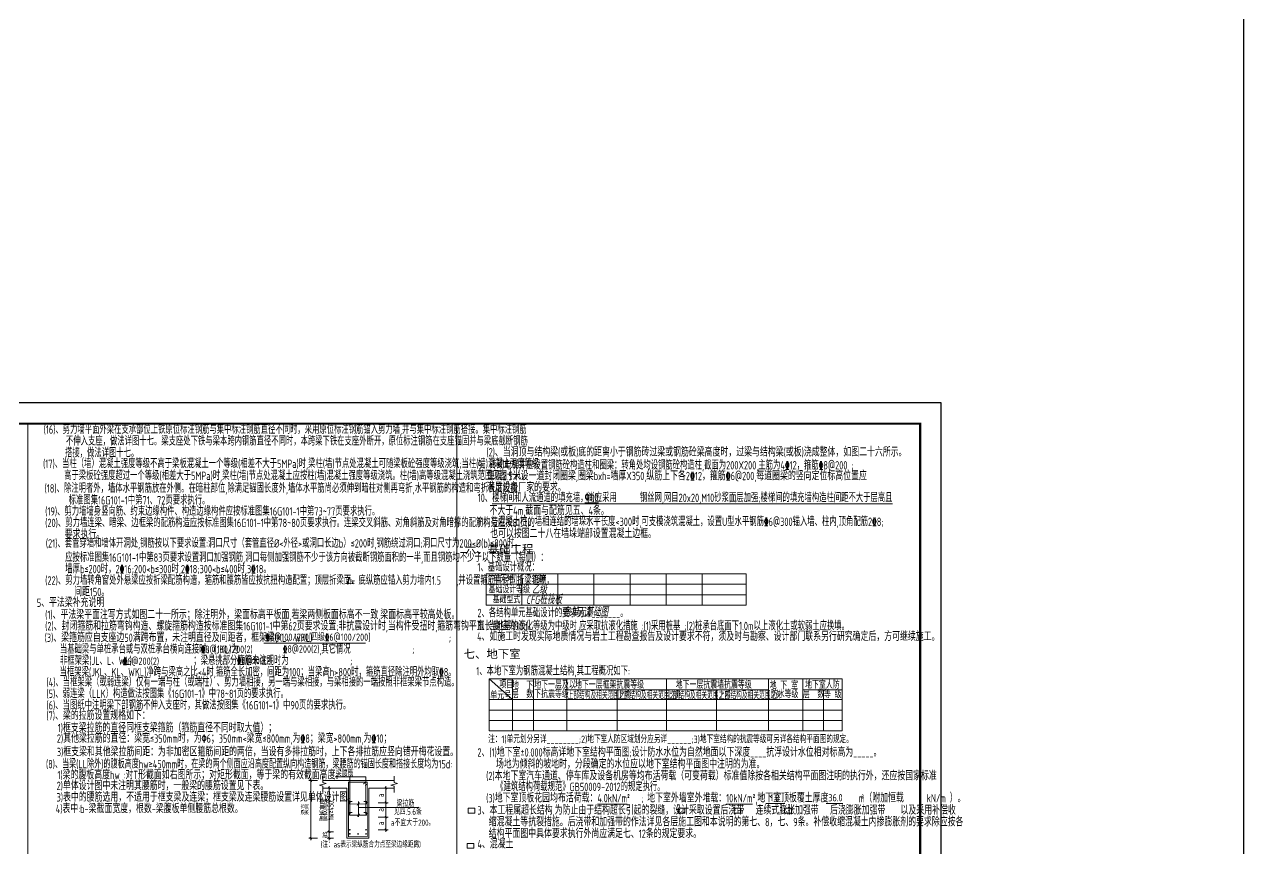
# Model space of a CAD drawing. Extents: x 5874492 to 7194610, y -939842 to -279257.
# Drawn here: x 5966118 to 6024492, y -561675 to -522238 of the extents above; entities that cross this region are included whole.
import ezdxf
from ezdxf.enums import TextEntityAlignment as Align

# ---------------------------------------------------------------- set-up
doc = ezdxf.new("R2010")
doc.units = 0
doc.header["$LTSCALE"] = 1000
doc.layers.add('$AUDIT_BAD_LAYER3', color=7, linetype='Continuous')
doc.layers.add('Y-云图图框', color=7, linetype='Continuous')
for name, color, linetype, lineweight in [('S-基础-DIM', 3, 'Continuous', 20), ('S-墙柱-REIN', 1, 'Continuous', 20), ('S-大样-实线', 2, 'Continuous', 20), ('S-通用-TAB', 7, 'Continuous', 20), ('S-通用-TEXT', 7, 'Continuous', 20), ('S-通用-THIN', 7, 'Continuous', 20)]:
    doc.layers.add(name, color=color, linetype=linetype, lineweight=lineweight)
doc.layers.add('S-活动层-非打印', color=1, linetype='Continuous', lineweight=20, plot=False)
doc.styles.add('-黑体', font='', dxfattribs={"width": 0.8})
doc.styles.add('_YT_Name', font='', dxfattribs={"width": 0.8})
doc.styles.add('_YT_Sign_Text', font='ros.shx', dxfattribs={"width": 0.8, "bigfont": 'hztxt.shx'})
doc.styles.add('DIM_FONT', font='tssdeng.shx', dxfattribs={"width": 0.7, "bigfont": 'tssdchn.shx'})
doc.styles.add('JG', font='tssdeng.shx', dxfattribs={"width": 0.7, "bigfont": 'hztxt.shx'})
doc.styles.get("Standard").update_dxf_attribs({"font": 'gbenor.shx', "bigfont": 'gbcbig.shx'})
doc.styles.add('TSSD_Dimension', font='tssdeng.shx', dxfattribs={"width": 0.7, "bigfont": 'tssdchn.shx'})
doc.styles.add('TSSD_NORM', font='tssdeng.shx', dxfattribs={"width": 0.7, "bigfont": 'tssdchn.shx'})
doc.styles.add('TSSD_Rein', font='tssdeng.shx', dxfattribs={"width": 0.7, "bigfont": 'hztxt.shx'})
doc.styles.get('-黑体').set_extended_font_data('SimHei')
doc.styles.get('_YT_Name').set_extended_font_data('SimHei')
doc.dimstyles.new('TSSD_20_100', dxfattribs={"dimtxt": 250, "dimasz": 100, "dimexe": 100, "dimexo": 250, "dimgap": 100, "dimtad": 1, "dimdec": 0, "dimlfac": 0.2, "dimzin": 0, "dimdsep": 46, "dimtxsty": 'TSSD_Dimension', "dimblk": 'ARCHTICK', "dimcen": 0, "dimdle": 100, "dimclrt": 7, "dimadec": 0, "dimazin": 0, "dimtfac": 1, "dimtdec": 0, "dimtix": 1, "dimtmove": 2, "dimatfit": 3, "dimfxl": 0, "dimtolj": 1, "dimtzin": 0, "dimarcsym": 0})

# ---------------------------------------------------------------- blocks, each defined once
blk = doc.blocks.new('ECMCTK_A1_横_单行图名--0')
at = {"color": 4}
blk.add_lwpolyline([(0, 0), (841, 0), (841, 594), (0, 594)], close=True, dxfattribs=at)
at = {"const_width": 1}
blk.add_lwpolyline([(25, 10), (831, 10), (831, 584), (25, 584)], close=True, dxfattribs=at)
at = {"color": 80, "flags": 3}
for tag, height, p in [('YTHQINS', 3, (34.31, 585.5)), ('ECMCKEY', 3, (292.07, 288.23)), ('YTTQINS', 5.62, (848.03, 12.81)), ('YTFRAME', 3, (652.76, 5.84)), ('YTBARCODE_T1', 3, (749.78, 5.95))]:
    blk.add_attdef(tag, text='', height=height, dxfattribs=at).set_placement(p, align=Align.MIDDLE_CENTER)
for tag, height, style, width, p in [('证书编号', 4, '_YT_Sign_Text', 0.8, (708.87, 43.81)), ('审查批准号', 4, '_YT_Sign_Text', 0.8, (761.06, 43.81)), ('工程号', 4, '_YT_Sign_Text', 0.5, (804.08, 44.12)), ('设计单位', 6, '_YT_Name', 0.8, (623.75, 38.6)), ('建设单位', 4, '_YT_Sign_Text', 0.8, (734.96, 36.11)), ('阶段', 4, '_YT_Sign_Text', 0.8, (804.08, 35.81)), ('项目号', 4, '_YT_Sign_Text', 0.5, (822.08, 33.72)), ('项目名称', 4, '_YT_Sign_Text', 0.8, (734.96, 28.11)), ('专业', 4, '_YT_Sign_Text', 0.8, (804.08, 27.31)), ('图纸编号', 4, '_YT_Sign_Text', 0.5, (803.93, 19.36)), ('图纸名称', 4.5, '_YT_Name', 0.8, (735.39, 15.06)), ('出图比例', 4.2, '_YT_Sign_Text', 0.8, (681.82, 11.78)), ('日期', 4, '_YT_Sign_Text', 0.5, (803.88, 12.13)), ('版本号', 4, '_YT_Sign_Text', 0.8, (822.08, 13))]:
    blk.add_attdef(tag, text='', height=height, dxfattribs=dict(style=style, width=width)).set_placement(p, align=Align.CENTER)
at = {"style": '_YT_Sign_Text', "width": 0.8, "flags": 3}
for tag, p, height in [('[审定人]', (590.95, 27.81), 4.1), ('{审定人}', (605.87, 26.45), 6.24), ('[校对人]', (642.23, 27.82), 4.1), ('{校对人}', (658.35, 26.53), 6.24), ('[审核人]', (591.01, 19.76), 4.1), ('{审核人}', (606.98, 18.44), 6.24), ('[设计人]', (642.47, 20.21), 4.1), ('{设计人}', (658.48, 18.54), 6.24), ('{项目负责人}', (608.28, 10.72), 6.24), ('[项目负责人]', (590.78, 12.01), 4.1), ('[专业负责人]', (642.74, 11.77), 4.1), ('{专业负责人}', (658.58, 10.36), 6.24)]:
    blk.add_attdef(tag, p, '', height=height, dxfattribs=at)
at = {"color": 80, "flags": 3}
for tag, p in [('YTBZSIT', (25, 10)), ('EXT_TK_LEFT', (25, 10)), ('YTQRCODE', (551.04, 11.91))]:
    blk.add_attdef(tag, p, '', height=3, dxfattribs=at)
blk = doc.blocks.new('_ArchTick')
at = {"color": 0, "linetype": 'ByBlock', "const_width": 0.4}
blk.add_lwpolyline([(-0.5, -0.5), (0.5, 0.5)], dxfattribs=at)
blk = doc.blocks.new('*D218')
at = {"layer": '$AUDIT_BAD_LAYER3', "color": 0, "lineweight": -2, "transparency": 16777216}
for p, q in [((113922, 310767), (113500, 310767)), ((113600, 310867), (113600, 307909)), ((113922, 308009), (113500, 308009))]:
    blk.add_line(p, q, dxfattribs=at)
at = {"layer": 'Defpoints', "color": 0, "transparency": 16777216}
for p in [(114172, 310767), (113600, 308009), (114172, 308009)]:
    blk.add_point(p, dxfattribs=at)
at = {"layer": '$AUDIT_BAD_LAYER3', "color": 0, "lineweight": -2, "transparency": 16777216, "xscale": 100, "yscale": 100, "zscale": 100}
for p, rotation in [((113600, 310767), 90), ((113600, 308009), 270)]:
    blk.add_blockref('_ArchTick', p, dxfattribs=dict(at, rotation=rotation))
at = {"layer": '$AUDIT_BAD_LAYER3', "color": 7, "transparency": 16777216, "insert": (113350, 309388), "char_height": 300, "attachment_point": 5, "rotation": 90, "style": 'TSSD_Dimension'}
blk.add_mtext('\\A1;梁高', dxfattribs=at)
blk = doc.blocks.new('*D219')
at = {"layer": '$AUDIT_BAD_LAYER3', "color": 0, "lineweight": -2, "transparency": 16777216}
for p, q in [((114686, 310403), (114386, 310403)), ((114486, 310503), (114486, 308218)), ((114686, 308318), (114386, 308318))]:
    blk.add_line(p, q, dxfattribs=at)
at = {"layer": 'Defpoints', "color": 0, "transparency": 16777216}
for p in [(114936, 310403), (114486, 308318), (114936, 308318)]:
    blk.add_point(p, dxfattribs=at)
at = {"layer": '$AUDIT_BAD_LAYER3', "color": 0, "lineweight": -2, "transparency": 16777216, "xscale": 100, "yscale": 100, "zscale": 100}
for p, rotation in [((114486, 310403), 90), ((114486, 308318), 270)]:
    blk.add_blockref('_ArchTick', p, dxfattribs=dict(at, rotation=rotation))
at = {"layer": '$AUDIT_BAD_LAYER3', "color": 7, "transparency": 16777216, "insert": (114236, 309360), "char_height": 300, "attachment_point": 5, "rotation": 90, "style": 'TSSD_Dimension'}
blk.add_mtext('\\A1;腹板高度', dxfattribs=at)
blk = doc.blocks.new('*D220')
at = {"layer": '$AUDIT_BAD_LAYER3', "color": 0, "lineweight": -2, "transparency": 16777216}
for p, q in [((114686, 308318), (114386, 308318)), ((114486, 308318), (114486, 308418)), ((114486, 308318), (114486, 308009)), ((114686, 308009), (114386, 308009)), ((114486, 308009), (114486, 307909))]:
    blk.add_line(p, q, dxfattribs=at)
at = {"layer": 'Defpoints', "color": 0, "transparency": 16777216}
for p in [(114936, 308318), (114486, 308009), (114936, 308009)]:
    blk.add_point(p, dxfattribs=at)
at = {"layer": '$AUDIT_BAD_LAYER3', "color": 0, "lineweight": -2, "transparency": 16777216, "xscale": 100, "yscale": 100, "zscale": 100}
for p, rotation in [((114486, 308318), 270), ((114486, 308009), 90)]:
    blk.add_blockref('_ArchTick', p, dxfattribs=dict(at, rotation=rotation))
at = {"layer": '$AUDIT_BAD_LAYER3', "color": 7, "transparency": 16777216, "insert": (114236, 308164), "char_height": 300, "attachment_point": 5, "rotation": 90, "style": 'TSSD_Dimension'}
blk.add_mtext('\\A1;as', dxfattribs=at)
blk = doc.blocks.new('*D221')
at = {"layer": '$AUDIT_BAD_LAYER3', "color": 0, "lineweight": -2, "transparency": 16777216}
for p, q in [((116834, 309013), (117299, 309013)), ((117199, 308313), (117199, 309113)), ((116834, 308413), (117299, 308413))]:
    blk.add_line(p, q, dxfattribs=at)
at = {"layer": 'Defpoints', "color": 0, "transparency": 16777216}
for p in [(116584, 309013), (117199, 309013), (116584, 308413)]:
    blk.add_point(p, dxfattribs=at)
at = {"layer": '$AUDIT_BAD_LAYER3', "color": 0, "lineweight": -2, "transparency": 16777216, "xscale": 100, "yscale": 100, "zscale": 100}
for p, rotation in [((117199, 309013), 90), ((117199, 308413), 270)]:
    blk.add_blockref('_ArchTick', p, dxfattribs=dict(at, rotation=rotation))
at = {"layer": '$AUDIT_BAD_LAYER3', "color": 7, "transparency": 16777216, "insert": (116949, 308713), "char_height": 300, "attachment_point": 5, "rotation": 90, "style": 'TSSD_Dimension'}
blk.add_mtext('\\A1;a', dxfattribs=at)
blk = doc.blocks.new('*D222')
at = {"layer": '$AUDIT_BAD_LAYER3', "color": 0, "lineweight": -2, "transparency": 16777216}
for p, q in [((116834, 309708), (117299, 309708)), ((117199, 308913), (117199, 309808)), ((116834, 309013), (117299, 309013))]:
    blk.add_line(p, q, dxfattribs=at)
at = {"layer": 'Defpoints', "color": 0, "transparency": 16777216}
for p in [(116584, 309708), (117199, 309708), (116584, 309013)]:
    blk.add_point(p, dxfattribs=at)
at = {"layer": '$AUDIT_BAD_LAYER3', "color": 0, "lineweight": -2, "transparency": 16777216, "xscale": 100, "yscale": 100, "zscale": 100}
for p, rotation in [((117199, 309708), 90), ((117199, 309013), 270)]:
    blk.add_blockref('_ArchTick', p, dxfattribs=dict(at, rotation=rotation))
at = {"layer": '$AUDIT_BAD_LAYER3', "color": 7, "transparency": 16777216, "insert": (116949, 309360), "char_height": 300, "attachment_point": 5, "rotation": 90, "style": 'TSSD_Dimension'}
blk.add_mtext('\\A1;a', dxfattribs=at)
blk = doc.blocks.new('*D223')
at = {"layer": '$AUDIT_BAD_LAYER3', "color": 0, "lineweight": -2, "transparency": 16777216}
for p, q in [((116834, 310403), (117299, 310403)), ((117199, 309608), (117199, 310503)), ((116834, 309708), (117299, 309708))]:
    blk.add_line(p, q, dxfattribs=at)
at = {"layer": 'Defpoints', "color": 0, "transparency": 16777216}
for p in [(116584, 310403), (117199, 310403), (116584, 309708)]:
    blk.add_point(p, dxfattribs=at)
at = {"layer": '$AUDIT_BAD_LAYER3', "color": 0, "lineweight": -2, "transparency": 16777216, "xscale": 100, "yscale": 100, "zscale": 100}
for p, rotation in [((117199, 310403), 90), ((117199, 309708), 270)]:
    blk.add_blockref('_ArchTick', p, dxfattribs=dict(at, rotation=rotation))
at = {"layer": '$AUDIT_BAD_LAYER3', "color": 7, "transparency": 16777216, "insert": (116949, 310055), "char_height": 300, "attachment_point": 5, "rotation": 90, "style": 'TSSD_Dimension'}
blk.add_mtext('\\A1;a', dxfattribs=at)
blk = doc.blocks.new('对号')
at = {"color": 1}
blk.add_lwpolyline([(13, 149, 31.2, 25.2, 0), (98, 20, 25.2, 0, 0), (346, 251, 0, 0, 0)], format="xyseb", dxfattribs=at)
blk = doc.blocks.new('L')
blk.add_hatch(color=256).paths.add_polyline_path([(729, 1457), (517, 1424), (520, 1401), (546, 1406), (559, 1406), (573, 1406), (589, 1401), (606, 1393), (610, 1377), (608, 1358), (402, 654), (396, 630), (402, 603), (409, 589), (425, 574), (450, 570), (481, 576), (511, 593), (538, 613), (563, 638), (581, 656), (600, 683), (620, 708), (604, 732), (591, 716), (579, 697), (563, 675), (542, 652), (524, 640), (509, 640), (499, 652), (499, 671), (503, 689)])
blk.add_lwpolyline([(517, 1424), (729, 1457), (503, 689), (499, 671), (499, 652), (509, 640), (524, 640), (542, 652), (563, 675), (579, 697), (591, 716), (604, 732), (620, 708), (600, 683), (581, 656), (563, 638), (538, 613), (511, 593), (481, 576), (450, 570), (425, 574), (409, 589), (402, 603), (396, 630), (402, 654), (608, 1358), (610, 1377), (606, 1393), (589, 1401), (573, 1406), (559, 1406), (546, 1406), (520, 1401), (517, 1424)])
blk = doc.blocks.new('LaE')
at = {"xscale": 0.362879999956931, "yscale": 0.362879999956931, "zscale": 0.362879999956931, "rotation": 4.997341366769869e-08}
blk.add_blockref('L', (79553, 21072), dxfattribs=at)
at = {"style": 'TSSD_Rein', "width": 0.7}
for s, height, p in [('a', 300, (79894, 21278)), ('E', 200, (80031, 21278))]:
    blk.add_text(s, height=height, rotation=0, dxfattribs=at).set_placement(p, align=Align.CENTER)
blk = doc.blocks.new('dfgh')
at = {"layer": 'S-墙柱-REIN', "const_width": 45}
blk.add_lwpolyline([(116116.7, 310591.2), (116219.9, 310694.3), (116308.2, 310694.3), (116308.2, 308081.5), (115406.2, 308081.5), (115406.2, 310694.3), (116308.2, 310694.3), (116308.2, 310606), (116205, 310502.8)], dxfattribs=at)
for points in [[(115584.7, 309770.3), (115464.7, 309770.3, 1), (115464.7, 309645.3), (116248, 309645.3, 1), (116248, 309770.3), (116128, 309770.3)], [(115584.7, 309238.5), (115464.7, 309238.5, 1), (115464.7, 309113.5), (116248, 309113.5, 1), (116248, 309238.5), (116128, 309238.5)]]:
    blk.add_lwpolyline(points, format="xyb", dxfattribs=at)
at = {"layer": 'S-墙柱-REIN', "const_width": 40}
for points in [[(115444.7, 309707.8, 1), (115484.7, 309707.8, 1)], [(116228, 309707.8, 1), (116268, 309707.8, 1)], [(115444.7, 309176, 1), (115484.7, 309176, 1)], [(116228, 309176, 1), (116268, 309176, 1)], [(115447.8, 308215.8, 1), (115487.8, 308215.8, 1)], [(115448.8, 308412.5, 1), (115488.8, 308412.5, 1)], [(115843.4, 308214.7, 1), (115883.4, 308214.7, 1)], [(116224.3, 308216.3, 1), (116264.3, 308216.3, 1)], [(116224.5, 308412.5, 1), (116264.5, 308412.5, 1)]]:
    blk.add_lwpolyline(points, format="xyb", close=True, dxfattribs=at)
at = {"layer": 'S-大样-实线'}
for p, q in [((114172.4, 310766.8), (117598.8, 310766.8)), ((114172.4, 310402.8), (115333.7, 310402.8)), ((115333.7, 310402.8), (115333.7, 308009)), ((116380.7, 308009), (116380.7, 310402.8)), ((116380.7, 310402.8), (117598.8, 310402.8)), ((115333.7, 308009), (116380.7, 308009))]:
    blk.add_line(p, q, dxfattribs=at)
at = {"layer": 'S-通用-TEXT'}
for p, q in [((114769.6, 310948.3), (116234.3, 310948.3)), ((115465.3, 309156), (115465.3, 310948.3)), ((116234.3, 309156), (116234.3, 310948.3)), ((115880.5, 309026.3), (115880.5, 309760)), ((115880.5, 309473.7), (118777.4, 309473.7))]:
    blk.add_line(p, q, dxfattribs=at)
at = {"layer": 'S-通用-TEXT', "const_width": 38}
for points in [[(115813.4, 309576.9), (115947.7, 309711.3)], [(115813.4, 309040.8), (115947.7, 309175.2)]]:
    blk.add_lwpolyline(points, dxfattribs=at)
at = {"layer": 'S-通用-THIN'}
for points in [[(114172.4, 310970.7), (114172.4, 310679.4), (114332.6, 310628.5), (114012.3, 310541.1), (114172.4, 310490.1), (114172.4, 310198.9)], [(117598.8, 310970.7), (117598.8, 310679.4), (117758.9, 310628.5), (117438.6, 310541.1), (117598.8, 310490.1), (117598.8, 310198.9)]]:
    blk.add_lwpolyline(points, dxfattribs=at)
at = {"layer": 'S-通用-TEXT', "style": 'TSSD_Rein', "width": 0.7}
for s, p in [('梁腰筋', (114797.4, 310966.3)), ('见四.5.6条', (117575.2, 309130.4)), ('梁拉筋', (117707.4, 309513.9)), ('a不宜大于200。', (117434.5, 308600.3))]:
    blk.add_text(s, height=300, rotation=359.999998, dxfattribs=at).set_placement(p)
at = {"layer": 'S-通用-TEXT', "style": 'DIM_FONT', "width": 0.6}
blk.add_text('hw≥450', height=300, rotation=89.999998, dxfattribs=at).set_placement((114789.2, 308852.5), align=Align.BOTTOM_LEFT)
at = {"layer": 'S-通用-TEXT', "color": 7, "style": 'TSSD_Rein', "width": 0.7}
blk.add_text('(注：as表示梁纵筋合力点至梁边缘距离)', height=285, rotation=359.999998, dxfattribs=at).set_placement((114071.2, 307564.5))
at = {"layer": 'S-基础-DIM'}
for base, p1, p2, text, picture, middle in [((113599.6, 308009), (114172.4, 310766.8), (114172.4, 308009), '梁高', '*D218', (113349.6, 309387.9)), ((114486.1, 308318.1), (114935.7, 310402.8), (114935.7, 308318.1), '腹板高度', '*D219', (114236.1, 309360.4)), ((117199.5, 310402.8), (116584.2, 309707.9), (116584.2, 310402.8), 'a', '*D223', (116949.5, 310055.3)), ((117199.5, 309707.9), (116584.2, 309013), (116584.2, 309707.9), 'a', '*D222', (116949.5, 309360.4)), ((117199.5, 309013), (116584.2, 308412.7), (116584.2, 309013), 'a', '*D221', (116949.5, 308712.9)), ((114486.1, 308009), (114935.7, 308318.1), (114935.7, 308009), 'as', '*D220', (114236.1, 308163.5))]:
    dim = blk.add_linear_dim(base=base, p1=p1, p2=p2, angle=90, text=text, dimstyle='TSSD_20_100', dxfattribs=at)
    dim.commit()
    dim.dimension.update_dxf_attribs({"geometry": picture, "text_midpoint": middle})

msp = doc.modelspace()

# ---------------------------------------------------------------- linework, layer by layer
at = {"layer": 'S-活动层-非打印', "lineweight": -3}
msp.add_lwpolyline([(6024491.7, -283054.2), (6024491.7, -939842)], dxfattribs=at)
at = {"layer": 'S-通用-TAB'}
for p, q in [((5966283.7, -541339.5), (5966283.7, -598539.5)), ((5986817.2, -541339.5), (5986817.2, -594739.5)), ((5988226.6, -550025.2), (5988226.6, -548525.2)), ((5988226.6, -548525.2), (6000671.5, -548525.2)), ((5989931.2, -548525.2), (5989931.2, -550025.2)), ((5991659.1, -548525.2), (5991659.1, -550025.2)), ((5993387.1, -548525.2), (5993387.1, -550025.2)), ((5995115, -548525.2), (5995115, -550025.2)), ((5996843, -548525.2), (5996843, -550025.2)), ((5998570.9, -548525.2), (5998570.9, -550025.2)), ((6000671.5, -548525.2), (6000671.5, -550025.2)), ((5988226.6, -549025.2), (6000671.5, -549025.2)), ((5988226.6, -549525.2), (6000671.5, -549525.2)), ((5988226.6, -550025.2), (6000671.5, -550025.2)), ((5988370.4, -553547), (5988370.4, -556047)), ((5989480.6, -554547), (5988370.4, -553547)), ((5988370.4, -553547), (6005272, -553547)), ((5989480.6, -553547), (5989480.6, -556047)), ((5990488.7, -553547), (5990488.7, -556047)), ((5992082.5, -553547), (5992082.5, -556047)), ((5996854.8, -553547), (5996854.8, -556047)), ((6001750.2, -553547), (6001750.2, -556047)), ((6003392.1, -553547), (6003392.1, -556047)), ((6005272, -553547), (6005272, -556047)), ((6005272, -553547), (6005272, -556047)), ((5988370.4, -554547), (6005272, -554547)), ((5992082.5, -554070), (6001750.2, -554070)), ((5994499.2, -554070), (5994499.2, -556047)), ((5999259.3, -554070), (5999259.3, -556047)), ((6003392.1, -554070), (6005272, -554070)), ((6004377.4, -554070), (6004377.4, -556047)), ((5988370.4, -555047), (6005272, -555047)), ((5988370.4, -555547), (6005272, -555547)), ((5988370.4, -556047), (6005272, -556047))]:
    msp.add_line(p, q, dxfattribs=at)
at = {"layer": 'S-通用-TEXT', "color": 4}
for points in [[(5977575.9, -551852.8), (5982449.8, -551852.8)], [(6001618.2, -559509), (6002527, -559509)], [(6004504.4, -559509), (6005307.4, -559509)]]:
    msp.add_lwpolyline(points, dxfattribs=at)
at = {"layer": 'S-通用-TEXT', "color": 1}
for points in [[(5987366.6, -559744.3), (5987691.5, -559744.3), (5987691.5, -559977.9), (5987366.6, -559977.9)], [(5997419.8, -559745.9), (5997744.7, -559745.9), (5997744.7, -559979.6), (5997419.8, -559979.6)], [(6000093.3, -559745.9), (6000418.2, -559745.9), (6000418.2, -559979.6), (6000093.3, -559979.6)], [(6002517.3, -559737.8), (6002842.2, -559737.8), (6002842.2, -559971.5), (6002517.3, -559971.5)], [(5987319.4, -561423.7), (5987644.3, -561423.7), (5987644.3, -561657.3), (5987319.4, -561657.3)]]:
    msp.add_lwpolyline(points, close=True, dxfattribs=at)

# ---------------------------------------------------------------- block references
at = {"layer": 'S-通用-TEXT'}
for name, p in [('LaE', (5901874.8, -570293.7)), ('对号', (5997419.8, -559986.2))]:
    msp.add_blockref(name, p, dxfattribs=at)
at = {"layer": 'S-通用-TEXT', "color": 5}
msp.add_blockref('dfgh', (5866229.9, -869184.8), dxfattribs=at)
at = {"layer": 'Y-云图图框', "xscale": 100, "yscale": 100, "zscale": 100}
msp.add_blockref('ECMCTK_A1_横_单行图名--0', (5925904, -599739.5), dxfattribs=at)

# ---------------------------------------------------------------- texts
at = {"layer": 'S-通用-TEXT', "ltscale": 99, "style": 'TSSD_Rein'}
for s, width, p in [('(16)、剪力墙平面外梁在支承部位上铁原位标注钢筋与集中标注钢筋直径不同时，采用原位标注钢筋锚入剪力墙,并与集中标注钢筋搭接。集中标注钢筋', 0.65, (5967036.5, -541823.3)), ('不伸入支座，做法详图十七。梁支座处下铁与梁本跨内钢筋直径不同时，本跨梁下铁在支座外断开，原位标注钢筋在支座锚固并与梁底截断钢筋', 0.65, (5968109.2, -542382.3)), ('搭接，做法详图十七。', 0.65, (5968065.5, -542947.3)), ('(17)、当柱（墙）混凝土强度等级不高于梁板混凝土一个等级(相差不大于5MPa)时,梁柱(墙)节点处混凝土可随梁板砼强度等级浇筑;当柱(墙)混凝土强度等级', 0.65, (5967011.3, -543461.8)), ('9、砖砌电梯井应设置钢筋砼构造柱和圈梁：转角处均设钢筋砼构造柱,截面为200X200,主筋为4\x8412，箍筋\x848@200 ;', 0.65, (5987820.7, -543533.7)), ('高于梁板砼强度超过一个等级(相差大于5MPa)时,梁柱(墙)节点处混凝土应按柱(墙)混凝土强度等级浇筑。柱(墙)高等级混凝土浇筑范围见图十八。 ', 0.65, (5968021.5, -544035.8)), ('(18)、除注明者外，墙体水平钢筋放在外侧。在暗柱部位,除满足锚固长度外,墙体水平筋尚必须伸到暗柱对侧再弯折,水平钢筋的构造和弯折长度应按', 0.65, (5967083.2, -544639.5)), ('标准图集16G101-1中第71、72页要求执行。', 0.65, (5968238.7, -545210.8)), ('(19)、剪力墙墙身竖向筋、约束边缘构件、构造边缘构件应按标准图集16G101-1中第73~77页要求执行。', 0.65, (5967113.4, -545739.5)), ('(20)、剪力墙连梁、暗梁、边框梁的配筋构造应按标准图集16G101-1中第78~80页要求执行。连梁交叉斜筋、对角斜筋及对角暗撑的配筋构造应按81页的', 0.65, (5967113.4, -546289.5)), ('要求执行。', 0.7, (5968048.4, -546849.5)), ('应按标准图集16G101-1中第83页要求设置洞口加强钢筋,洞口每侧加强钢筋不少于该方向被截断钢筋面积的一半,而且钢筋均不少于以下数量（每侧）：', 0.65, (5968071, -547949.5)), ('墙厚b≤200时，2\x8416;200<b≤300时,2\x8418;300<b≤400时,3\x8418。', 0.65, (5968075.7, -548499.5)), ('1、基础设计概况：', 0.65, (5987808.2, -548412.1)), ('(22)、剪力墙转角窗处外悬梁应按折梁配筋构造，箍筋和腰筋皆应按抗扭构造配置；顶层折梁面、底纵筋应锚入剪力墙内1.5    ,并设置箍筋直径同折梁箍筋，', 0.65, (5967113.4, -549045.1)), ('        间距150。', 0.7, (5967047.8, -549596.3)), ('2、各结构单元基础设计的要求另详_______。', 0.65, (5987808.2, -550601.3)), ('3、当地基的液化等级为中级时,应采取抗液化措施 :(1)采用桩基 ;(2)桩承台底面下1.0m以上液化土或软弱土应换填。', 0.65, (5987808.2, -551222.2)), ('当基础梁与单桩承台或与双桩承台横向连接时，(JKL)为                     ,其它情况                ;', 0.65, (5967817.6, -552339.8)), ('非框架梁(JL、L、WL)                ；梁悬挑部分箍筋未注明时为                ;', 0.65, (5967823.1, -552884.2)), ('(7)、梁的拉筋设置规格如下：', 0.7, (5967172.8, -555510.7)), ('1)框支梁拉筋的直径同框支梁箍筋（箍筋直径不同时取大值）；', 0.7, (5967717.6, -556103.6)), ('3)框支梁和其他梁拉筋间距：为非加密区箍筋间距的两倍，当设有多排拉筋时，上下各排拉筋应竖向错开梅花设置。 ', 0.7, (5967674.1, -557252.5)), ('《建筑结构荷载规范》GB50009-2012的规定执行。 ', 0.65, (5988711.4, -558921.6))]:
    msp.add_text(s, height=400, rotation=0, dxfattribs=dict(at, width=width)).set_placement(p)
at = {"layer": 'S-通用-TEXT', "style": 'TSSD_Rein'}
for s, height, width, p in [('(2)、当洞顶与结构梁(或板)底的距离小于钢筋砖过梁或钢筋砼梁高度时，过梁与结构梁(或板)浇成整体，如图二十六所示。', 400, 0.7, (5988239.2, -542910.2)), ('每隔2.5米设一道封闭圈梁,圈梁bxh=墙厚X350,纵筋上下各2\x8412，箍筋\x846@200,每道圈梁的竖向定位标高位置应', 400, 0.7, (5988255.7, -544045.7)), ('满足设备厂家的要求。', 400, 0.7, (5988255.7, -544595.7)), ('单元号', 350, 0.7, (5988560.6, -548951)), ('基础设计等级', 350, 0.7, (5988340.4, -549449.5)), ('5、平法梁补充说明', 400, 0.7, (5966713.4, -550111.6)), ('基础型式', 350, 0.7, (5988543.7, -549937)), ('(2)、封闭箍筋和拉筋弯钩构造、螺旋箍筋构造按标准图集16G101-1中第62页要求设置;非抗震设计时,当构件受扭时,箍筋弯钩平直长度应为10d。', 400, 0.7, (5967113.4, -551231.3)), ('(3)、梁箍筋应自支座边50满跨布置，未注明直径及间距者，框架梁(KL、WKL)                                    ;', 400, 0.7, (5967088.7, -551784.8)), ('4、如施工时发现实际地质情况与岩土工程勘查报告及设计要求不符，须及时与勘察、设计部门联系另行研究确定后，方可继续施工。', 400, 0.7, (5987792.7, -551734.3)), ('当框架梁(JKL、KL、WKL)净跨与梁高之比<4时,箍筋全长加密，间距为100；当梁高h>800时，箍筋直径除注明外均取\x848。', 400, 0.65, (5967805, -553429.4)), ('(4)、当框架梁（或弱连梁）仅有一端与柱（或端柱）、剪力墙相接，另一端与梁相接，与梁相接的一端按照非框架梁节点构造。', 400, 0.65, (5967172.8, -553915.9)), ('(5)、弱连梁（LLK）构造做法按图集《16G101-1》中78~81页的要求执行。', 400, 0.65, (5967172.8, -554465.9)), ('场地为倾斜的坡地时，分段确定的水位应以地下室结构平面图中注明的为准。   ', 400, 0.7, (5988695.9, -557838)), ('1)梁的腹板高度hw :对T形截面如右图所示；对矩形截面，等于梁的有效截面高度。', 400, 0.7, (5967702.1, -558353.2)), ('2)单体设计图中未注明其腰筋时，一般梁的腰筋设置见下表。', 400, 0.7, (5967661.9, -558872.5)), ('3)表中的腰筋选用，不适用于框支梁及连梁；框支梁及连梁腰筋设置详见单体设计图。', 400, 0.7, (5967661.9, -559422.5)), ('4)表中:b-梁截面宽度，根数-梁腹板单侧腰筋总根数。', 400, 0.7, (5967619.4, -559972.5))]:
    msp.add_text(s, height=height, rotation=0, dxfattribs=dict(at, width=width)).set_placement(p)
at = {"layer": 'S-通用-TEXT'}
for s, height, style, width, p in [('10、%%U楼梯间和人流通道的填充墙，尚应采用      钢丝网,网目20x20,M10砂浆面层加强;楼梯间的填充墙构造柱间距不大于层高且', 400, 'TSSD_Rein', 0.65, (5987820.7, -545092)), ('11、与混凝土柱、墙相连结的墙垛水平长度<300时,可支模浇筑混凝土，设置U型水平钢筋\x846@300锚入墙、柱内,顶角配筋2\x848;', 400, 'TSSD_Rein', 0.65, (5987808.2, -546237)), ('项目', 350, 'TSSD_Rein', 0.7, (5988864.9, -554006)), ('地下一层及以', 350, 'TSSD_Rein', 0.7, (5990530.1, -554017)), ('地下一层框架抗震等级', 350, 'TSSD_Rein', 0.7, (5992478.8, -554017)), ('地下一层抗震墙抗震等级', 350, 'TSSD_Rein', 0.7, (5997302.1, -554017)), ('单元号', 350, 'TSSD_Rein', 0.7, (5988430.4, -554526)), ('下抗震等级', 350, 'TSSD_Rein', 0.7, (5990530.1, -554457)), ('注：1)单元划分另详________;2)地下室人防区域划分应另详______;3)地下室结构的抗震等级可另详各结构平面图的规定。', 350, 'TSSD_NORM', 0.7, (5988322.9, -556621.7))]:
    msp.add_text(s, height=height, dxfattribs=dict(at, style=style, width=width)).set_placement(p)
at = {"layer": 'S-通用-TEXT', "color": 2, "style": 'TSSD_Rein'}
for s, height, width, p in [('%%U\x821.0', 400, 0.65, (5992950.9, -545057)), ('上部结构及相关范围之内', 350, 0.58, (5992123.8, -554517)), ('上部结构及相关范围之外', 350, 0.58, (5994540.3, -554517)), ('上部结构及相关范围之内', 350, 0.58, (5996888.9, -554517)), ('上部结构及相关范围之外', 350, 0.58, (5999370.4, -554517))]:
    msp.add_text(s, height=height, dxfattribs=dict(at, width=width)).set_placement(p)
at = {"layer": 'S-通用-TEXT', "ltscale": 99, "style": 'TSSD_Rein'}
for s, width, p in [('不大于4m,截面与配筋%%U见五、4条。', 0.7, (5988387.8, -545709.1)), ('也可以按图二十八在墙垛端部设置混凝土边框。', 0.7, (5988419.6, -546810.3)), ('1、本地下室为钢筋混凝土结构,其工程概况如下:', 0.65, (5987753.3, -553383.4)), ('2、(1)地下室%%P0.000标高详地下室结构平面图;设计防水水位为自然地面以下深度____抗浮设计水位相对标高为_____。', 0.7, (5987808.2, -557274.1)), ('(2)本地下室汽车通道、停车库及设备机房等均布活荷载（可变荷载）标准值除按各相关结构平面图注明的执行外，还应按国家标准', 0.7, (5988226.6, -558400.1)), ('3、本工程属超长结构,为防止由于结构超长引起的裂缝，设计采取设置后浇带   连续式膨胀加强带   后浇膨胀加强带    以及采用补偿收', 0.7, (5987808.2, -560046.1)), ('缩混凝土等抗裂措施。后浇带和加强带的作法详见各层施工图和本说明的第七、8，七、9条。补偿收缩混凝土内掺膨胀剂的要求除应按各', 0.7, (5988350.1, -560606.1)), ('结构平面图中具体要求执行外尚应满足七、12条的规定要求。', 0.7, (5988350.1, -561166.1)), ('4、混凝土', 0.7, (5987808.2, -561658.4))]:
    msp.add_text(s, height=400, dxfattribs=dict(at, width=width)).set_placement(p)
at = {"layer": 'S-通用-TEXT', "ltscale": 99, "style": 'TSSD_Rein', "width": 0.65}
msp.add_text('(21)、套管穿墙和墙体开洞处,钢筋按以下要求设置:洞口尺寸（套管直径%%C<外径>或洞口长边b）≤200时,钢筋绕过洞口;洞口尺寸为200<%%C(b)≤800时，', height=400, rotation=0, dxfattribs=at).set_placement((5967143.2, -547389.5), align=Align.BOTTOM_LEFT)
at = {"layer": 'S-通用-TEXT', "ltscale": 99, "style": '-黑体'}
for s, p in [('六、基础工程', (5987213.1, -547553.5)), ('七、地下室', (5987148.3, -552562.5))]:
    msp.add_text(s, height=400, rotation=0, dxfattribs=at).set_placement(p)
at = {"layer": 'S-通用-TEXT', "color": 4, "ltscale": 99, "style": 'TSSD_Rein', "oblique": 10, "width": 0.660027}
for s, p in [('18#', (5990461, -548964.5)), ('乙级', (5990419.5, -549479)), ('CFG桩筏板', (5990138, -549965.5)), ('各单元基础图', (5991925.1, -550574.4))]:
    msp.add_text(s, height=400, rotation=0, dxfattribs=at).set_placement(p)
at = {"layer": 'S-通用-TEXT', "color": 6, "style": 'TSSD_Rein'}
for s, width, p in [('(1)、平法梁平面注写方式如图二十一所示；除注明外，梁面标高平板面,若梁两侧板面标高不一致,梁面标高平较高处板。', 0.7, (5967113.4, -550689.5)), ('(6)、当图纸中注明梁下部钢筋不伸入支座时，其做法按图集《16G101-1》中90页的要求执行。', 0.65, (5967172.8, -555015.9))]:
    msp.add_text(s, height=400, rotation=0, dxfattribs=dict(at, width=width)).set_placement(p)
at = {"layer": 'S-通用-TEXT', "color": 4, "style": 'TSSD_Rein', "width": 0.7}
for s, p in [('\x848@100/200[四级\x846@100/200]', (5977660.7, -551733.2)), ('1.8', (6001831.9, -559419.2)), ('36.0', (6004608.6, -559414.7))]:
    msp.add_text(s, height=350, dxfattribs=at).set_placement(p)
at = {"layer": 'S-通用-TEXT', "color": 7, "style": 'TSSD_Rein', "width": 0.7}
for s, p in [('\x848@100/200(2)', (5974566.5, -552314.8)), ('\x848@200(2)', (5978499.2, -552301.1)), ('\x846@200(2)', (5970828.7, -552884.2)), ('\x848@100(2)', (5976293.5, -552852.2))]:
    msp.add_text(s, height=350, dxfattribs=at).set_placement(p)
at = {"layer": 'S-通用-TEXT', "style": 'TSSD_Rein', "width": 0.7}
for s, p in [('地  下', (5989969.7, -553872)), ('地 下 室', (6002479.2, -553872)), ('地下室人防', (6004324, -553842.8)), ('层  数', (5989969.7, -554294.9)), ('防水等级', (6002514.2, -554291.9)), ('层  数', (6003905.1, -554294.9)), ('等 级', (6004819.8, -554294.9))]:
    msp.add_text(s, height=350, dxfattribs=at).set_placement(p, align=Align.MIDDLE_CENTER)
msp.add_text('2)其他梁拉筋的直径：梁宽≤350mm时，为\x826；350mm<梁宽≤800mm,为\x848；梁宽>800mm,为\x8410；', height=400, rotation=0, dxfattribs=at).set_placement((5967674.1, -556728.5), align=Align.BOTTOM_LEFT)
at = {"layer": 'S-通用-TEXT', "color": 7, "linetype": 'Continuous', "style": 'DIM_FONT', "width": 0.65}
msp.add_text('(8)、当梁(LL除外)的腹板高度hw≥450mm时，在梁的两个侧面应沿高度配置纵向构造钢筋，梁腰筋的锚固长度和搭接长度均为15d:', height=400, dxfattribs=at).set_placement((5967150.2, -557832.4))
at = {"layer": 'S-通用-TEXT', "color": 6, "ltscale": 99, "style": 'TSSD_Rein', "width": 0.7}
msp.add_text('(3)地下室顶板花园均布活荷载：%%U4.0kN/m%%U\x8c2\x8d   ; 地下室外墙室外堆载：%%U10kN/m%%U\x8c2\x8d,地下室顶板覆土厚度        m（附加恒载      kN/m ）。', height=400, dxfattribs=at).set_placement((5988226.6, -559460.8))
at = {"layer": 'S-通用-TEXT', "color": 6, "style": 'JG', "width": 0.7}
msp.add_text('2', height=200, dxfattribs=at).set_placement((6006198.2, -559282))

doc.saveas('drawing.dxf')
